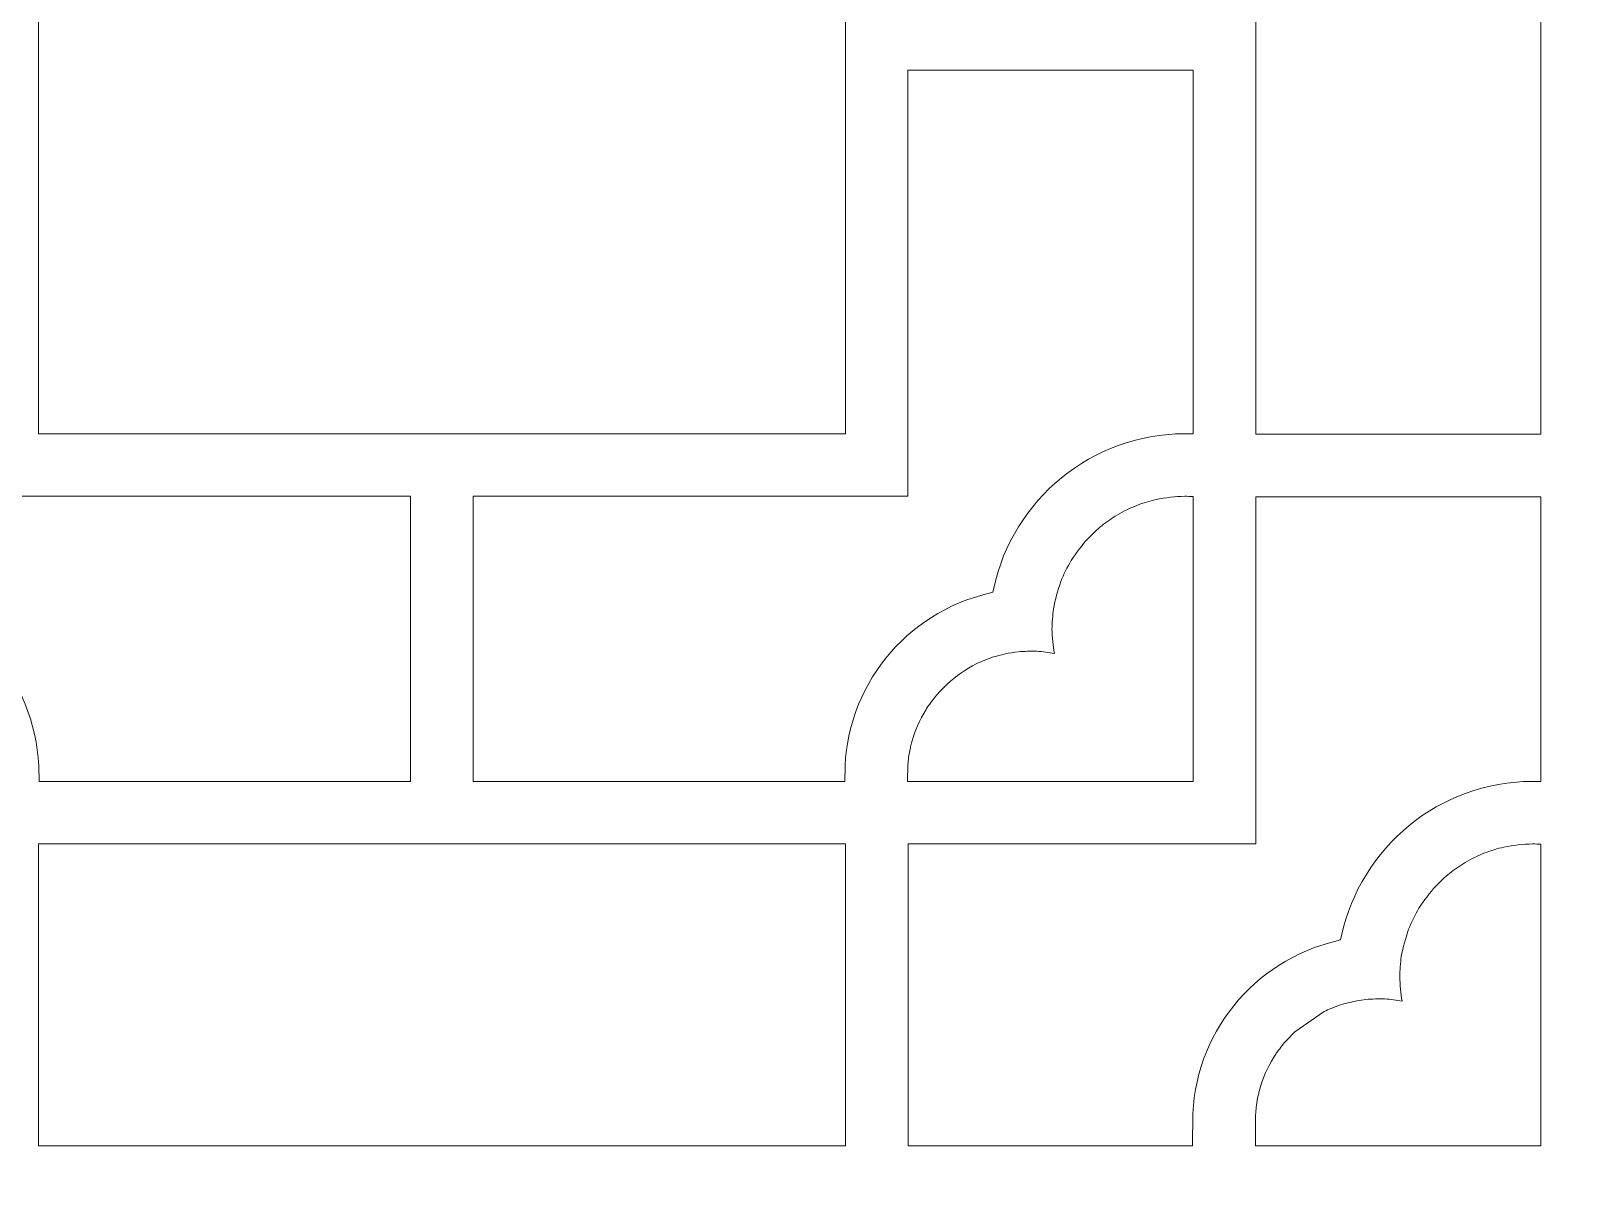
# Model space of a CAD drawing. Header units: centimetres. Extents: x -14.1 to 14.9, y -13 to 16.1.
# Drawn here: x -9.21 to 0.42, y 1.56 to 8.72 of the extents above; entities that cross this region are included whole.
import ezdxf

# ---------------------------------------------------------------- set-up
doc = ezdxf.new("R2010")
doc.units = ezdxf.units.CM
doc.header["$MEASUREMENT"] = 0
doc.layers.add('layer 1', color=7, linetype='Continuous')

msp = doc.modelspace()

# ---------------------------------------------------------------- linework, layer by layer
at = {"layer": 'layer 1', "color": 242, "lineweight": 9}
for points, knots in [([(-14.0974, -12.95474), (-14.0974, -3.27919), (-14.0974, 6.39637), (-14.0974, 16.07193), (-14.0974, 16.07193), (-14.0974, 16.07193), (14.92927, 16.07193), (14.92927, 16.07193), (14.92927, 16.07193), (14.92927, 6.39637), (14.92927, -3.27919), (14.92927, -12.95474), (14.92927, -12.95474), (14.92927, -12.95474), (-14.0974, -12.95474), (-14.0974, -12.95474)], [0, 0, 0, 0, 0.2, 0.2, 0.2, 0.2, 0.4, 0.4, 0.4, 0.4, 0.6, 0.6, 0.6, 0.6, 1, 1, 1, 1]), ([(-4.12417, 11.13883), (-4.12417, 11.13883), (-4.12417, 6.20425), (-4.12417, 6.20425), (-4.12417, 6.20425), (-4.12417, 6.20425), (-9.1643, 6.20425), (-9.1643, 6.20425), (-9.1643, 6.20425), (-9.1643, 6.20425), (-9.1643, 11.13883), (-9.1643, 11.13883), (-9.1643, 11.13883), (-9.1643, 11.13883), (-4.12417, 11.13883), (-4.12417, 11.13883)], [0, 0, 0, 0, 0.2, 0.2, 0.2, 0.2, 0.4, 0.4, 0.4, 0.4, 0.6, 0.6, 0.6, 0.6, 1, 1, 1, 1]), ([(0.22055, 11.13983), (0.22055, 11.13983), (0.22055, 6.20087), (0.22055, 6.20087), (0.22055, 6.20087), (0.22055, 6.20087), (-1.56104, 6.20087), (-1.56104, 6.20087), (-1.56104, 6.20087), (-1.56104, 6.20087), (-1.56104, 11.13983), (-1.56104, 11.13983), (-1.56104, 11.13983), (-1.56104, 11.13983), (0.22055, 11.13983), (0.22055, 11.13983)], [0, 0, 0, 0, 0.2, 0.2, 0.2, 0.2, 0.4, 0.4, 0.4, 0.4, 0.6, 0.6, 0.6, 0.6, 1, 1, 1, 1]), ([(-9.55507, 8.47616), (-9.55507, 8.47616), (-9.55507, 5.81348), (-9.55507, 5.81348), (-9.55507, 5.81348), (-9.55507, 5.81348), (-6.83962, 5.81348), (-6.83962, 5.81348), (-6.83962, 5.81348), (-6.83962, 5.81348), (-6.83962, 4.03189), (-6.83962, 4.03189), (-6.83962, 4.03189), (-6.83962, 4.03189), (-9.16035, 4.03189), (-9.16035, 4.03189), (-9.16035, 4.03189), (-9.16035, 4.03189), (-9.16262, 4.12888), (-9.16262, 4.12888), (-9.16262, 4.12888), (-9.16262, 4.12888), (-9.16601, 4.17939), (-9.16601, 4.17939), (-9.16601, 4.17939), (-9.16601, 4.17939), (-9.17155, 4.22928), (-9.17155, 4.22928), (-9.17155, 4.22928), (-9.17155, 4.22928), (-9.17918, 4.27852), (-9.17918, 4.27852), (-9.17918, 4.27852), (-9.17918, 4.27852), (-9.18887, 4.32707), (-9.18887, 4.32707), (-9.18887, 4.32707), (-9.18887, 4.32707), (-9.20056, 4.37486), (-9.20056, 4.37486), (-9.20056, 4.37486), (-9.20056, 4.37486), (-9.21422, 4.42188), (-9.21422, 4.42188), (-9.21422, 4.42188), (-9.21422, 4.42188), (-9.22979, 4.46805), (-9.22979, 4.46805), (-9.22979, 4.46805), (-9.22979, 4.46805), (-9.24722, 4.51336), (-9.24722, 4.51336), (-9.24722, 4.51336), (-9.24722, 4.51336), (-9.26649, 4.55774), (-9.26649, 4.55774), (-9.26649, 4.55774), (-9.26649, 4.55774), (-9.28752, 4.60115), (-9.28752, 4.60115), (-9.28752, 4.60115), (-9.28752, 4.60115), (-9.31029, 4.64355), (-9.31029, 4.64355), (-9.31029, 4.64355), (-9.31029, 4.64355), (-9.33475, 4.68489), (-9.33475, 4.68489), (-9.33475, 4.68489), (-9.33475, 4.68489), (-9.36084, 4.72511), (-9.36084, 4.72511), (-9.36084, 4.72511), (-9.36084, 4.72511), (-9.38852, 4.76419), (-9.38852, 4.76419), (-9.38852, 4.76419), (-9.38852, 4.76419), (-9.41776, 4.80205), (-9.41776, 4.80205), (-9.41776, 4.80205), (-9.41776, 4.80205), (-9.44849, 4.83868), (-9.44849, 4.83868), (-9.44849, 4.83868), (-9.44849, 4.83868), (-9.48067, 4.874), (-9.48067, 4.874), (-9.48067, 4.874), (-9.48067, 4.874), (-9.51425, 4.90798), (-9.51425, 4.90798), (-9.51425, 4.90798), (-9.51425, 4.90798), (-9.5492, 4.94056), (-9.5492, 4.94056), (-9.5492, 4.94056), (-9.5492, 4.94056), (-9.58545, 4.97172), (-9.58545, 4.97172), (-9.58545, 4.97172), (-9.58545, 4.97172), (-9.62297, 5.00137), (-9.62297, 5.00137), (-9.62297, 5.00137), (-9.62297, 5.00137), (-9.6617, 5.02951), (-9.6617, 5.02951), (-9.6617, 5.02951), (-9.6617, 5.02951), (-9.70161, 5.05605), (-9.70161, 5.05605), (-9.70161, 5.05605), (-9.70161, 5.05605), (-9.74264, 5.08099), (-9.74264, 5.08099), (-9.74264, 5.08099), (-9.74264, 5.08099), (-9.78474, 5.10424), (-9.78474, 5.10424), (-9.78474, 5.10424), (-9.78474, 5.10424), (-9.82787, 5.12577), (-9.82787, 5.12577), (-9.82787, 5.12577), (-9.82787, 5.12577), (-9.87198, 5.14555), (-9.87198, 5.14555), (-9.87198, 5.14555), (-9.87198, 5.14555), (-9.91702, 5.16351), (-9.91702, 5.16351), (-9.91702, 5.16351), (-9.91702, 5.16351), (-9.96296, 5.17962), (-9.96296, 5.17962), (-9.96296, 5.17962), (-9.96296, 5.17962), (-10.00974, 5.19382), (-10.00974, 5.19382), (-10.00974, 5.19382), (-10.00974, 5.19382), (-10.08508, 5.21324), (-10.08508, 5.21324), (-10.08508, 5.21324), (-10.08508, 5.21324), (-10.10399, 5.29221), (-10.10399, 5.29221), (-10.10399, 5.29221), (-10.10399, 5.29221), (-10.11835, 5.34244), (-10.11835, 5.34244), (-10.11835, 5.34244), (-10.11835, 5.34244), (-10.13478, 5.39178), (-10.13478, 5.39178), (-10.13478, 5.39178), (-10.13478, 5.39178), (-10.15324, 5.44017), (-10.15324, 5.44017), (-10.15324, 5.44017), (-10.15324, 5.44017), (-10.17367, 5.48758), (-10.17367, 5.48758), (-10.17367, 5.48758), (-10.17367, 5.48758), (-10.19602, 5.53393), (-10.19602, 5.53393), (-10.19602, 5.53393), (-10.19602, 5.53393), (-10.22025, 5.57919), (-10.22025, 5.57919), (-10.22025, 5.57919), (-10.22025, 5.57919), (-10.2463, 5.6233), (-10.2463, 5.6233), (-10.2463, 5.6233), (-10.2463, 5.6233), (-10.27412, 5.66621), (-10.27412, 5.66621), (-10.27412, 5.66621), (-10.27412, 5.66621), (-10.30367, 5.70788), (-10.30367, 5.70788), (-10.30367, 5.70788), (-10.30367, 5.70788), (-10.33488, 5.74824), (-10.33488, 5.74824), (-10.33488, 5.74824), (-10.33488, 5.74824), (-10.36771, 5.78725), (-10.36771, 5.78725), (-10.36771, 5.78725), (-10.36771, 5.78725), (-10.40211, 5.82485), (-10.40211, 5.82485), (-10.40211, 5.82485), (-10.40211, 5.82485), (-10.43803, 5.861), (-10.43803, 5.861), (-10.43803, 5.861), (-10.43803, 5.861), (-10.47541, 5.89563), (-10.47541, 5.89563), (-10.47541, 5.89563), (-10.47541, 5.89563), (-10.51421, 5.92871), (-10.51421, 5.92871), (-10.51421, 5.92871), (-10.51421, 5.92871), (-10.55437, 5.96018), (-10.55437, 5.96018), (-10.55437, 5.96018), (-10.55437, 5.96018), (-10.59583, 5.98998), (-10.59583, 5.98998), (-10.59583, 5.98998), (-10.59583, 5.98998), (-10.63855, 6.01807), (-10.63855, 6.01807), (-10.63855, 6.01807), (-10.63855, 6.01807), (-10.68248, 6.0444), (-10.68248, 6.0444), (-10.68248, 6.0444), (-10.68248, 6.0444), (-10.72756, 6.06891), (-10.72756, 6.06891), (-10.72756, 6.06891), (-10.72756, 6.06891), (-10.77375, 6.09155), (-10.77375, 6.09155), (-10.77375, 6.09155), (-10.77375, 6.09155), (-10.82099, 6.11227), (-10.82099, 6.11227), (-10.82099, 6.11227), (-10.82099, 6.11227), (-10.86924, 6.13103), (-10.86924, 6.13103), (-10.86924, 6.13103), (-10.86924, 6.13103), (-10.91843, 6.14778), (-10.91843, 6.14778), (-10.91843, 6.14778), (-10.91843, 6.14778), (-10.96852, 6.16245), (-10.96852, 6.16245), (-10.96852, 6.16245), (-10.96852, 6.16245), (-11.01947, 6.175), (-11.01947, 6.175), (-11.01947, 6.175), (-11.01947, 6.175), (-11.07123, 6.18539), (-11.07123, 6.18539), (-11.07123, 6.18539), (-11.07123, 6.18539), (-11.12374, 6.19356), (-11.12374, 6.19356), (-11.12374, 6.19356), (-11.17889, 6.19967), (-11.23387, 6.20474), (-11.28946, 6.20419), (-11.28946, 6.20419), (-11.28946, 6.20419), (-11.33666, 6.20364), (-11.33666, 6.20364), (-11.33666, 6.20364), (-11.33666, 6.20364), (-11.33666, 8.47616), (-11.33666, 8.47616), (-11.33666, 8.47616), (-11.33666, 8.47616), (-9.55507, 8.47616), (-9.55507, 8.47616)], [0, 0, 0, 0, 0.0142857, 0.0142857, 0.0142857, 0.0142857, 0.0285714, 0.0285714, 0.0285714, 0.0285714, 0.0428571, 0.0428571, 0.0428571, 0.0428571, 0.0571429, 0.0571429, 0.0571429, 0.0571429, 0.0714286, 0.0714286, 0.0714286, 0.0714286, 0.0857143, 0.0857143, 0.0857143, 0.0857143, 0.1, 0.1, 0.1, 0.1, 0.1142857, 0.1142857, 0.1142857, 0.1142857, 0.1285714, 0.1285714, 0.1285714, 0.1285714, 0.1428571, 0.1428571, 0.1428571, 0.1428571, 0.1571429, 0.1571429, 0.1571429, 0.1571429, 0.1714286, 0.1714286, 0.1714286, 0.1714286, 0.1857143, 0.1857143, 0.1857143, 0.1857143, 0.2, 0.2, 0.2, 0.2, 0.2142857, 0.2142857, 0.2142857, 0.2142857, 0.2285714, 0.2285714, 0.2285714, 0.2285714, 0.2428571, 0.2428571, 0.2428571, 0.2428571, 0.2571429, 0.2571429, 0.2571429, 0.2571429, 0.2714286, 0.2714286, 0.2714286, 0.2714286, 0.2857143, 0.2857143, 0.2857143, 0.2857143, 0.3, 0.3, 0.3, 0.3, 0.3142857, 0.3142857, 0.3142857, 0.3142857, 0.3285714, 0.3285714, 0.3285714, 0.3285714, 0.3428571, 0.3428571, 0.3428571, 0.3428571, 0.3571429, 0.3571429, 0.3571429, 0.3571429, 0.3714286, 0.3714286, 0.3714286, 0.3714286, 0.3857143, 0.3857143, 0.3857143, 0.3857143, 0.4, 0.4, 0.4, 0.4, 0.4142857, 0.4142857, 0.4142857, 0.4142857, 0.4285714, 0.4285714, 0.4285714, 0.4285714, 0.4428571, 0.4428571, 0.4428571, 0.4428571, 0.4571429, 0.4571429, 0.4571429, 0.4571429, 0.4714286, 0.4714286, 0.4714286, 0.4714286, 0.4857143, 0.4857143, 0.4857143, 0.4857143, 0.5, 0.5, 0.5, 0.5, 0.5142857, 0.5142857, 0.5142857, 0.5142857, 0.5285714, 0.5285714, 0.5285714, 0.5285714, 0.5428571, 0.5428571, 0.5428571, 0.5428571, 0.5571429, 0.5571429, 0.5571429, 0.5571429, 0.5714286, 0.5714286, 0.5714286, 0.5714286, 0.5857143, 0.5857143, 0.5857143, 0.5857143, 0.6, 0.6, 0.6, 0.6, 0.6142857, 0.6142857, 0.6142857, 0.6142857, 0.6285714, 0.6285714, 0.6285714, 0.6285714, 0.6428571, 0.6428571, 0.6428571, 0.6428571, 0.6571429, 0.6571429, 0.6571429, 0.6571429, 0.6714286, 0.6714286, 0.6714286, 0.6714286, 0.6857143, 0.6857143, 0.6857143, 0.6857143, 0.7, 0.7, 0.7, 0.7, 0.7142857, 0.7142857, 0.7142857, 0.7142857, 0.7285714, 0.7285714, 0.7285714, 0.7285714, 0.7428571, 0.7428571, 0.7428571, 0.7428571, 0.7571429, 0.7571429, 0.7571429, 0.7571429, 0.7714286, 0.7714286, 0.7714286, 0.7714286, 0.7857143, 0.7857143, 0.7857143, 0.7857143, 0.8, 0.8, 0.8, 0.8, 0.8142857, 0.8142857, 0.8142857, 0.8142857, 0.8285714, 0.8285714, 0.8285714, 0.8285714, 0.8428571, 0.8428571, 0.8428571, 0.8428571, 0.8571429, 0.8571429, 0.8571429, 0.8571429, 0.8714286, 0.8714286, 0.8714286, 0.8714286, 0.8857143, 0.8857143, 0.8857143, 0.8857143, 0.9, 0.9, 0.9, 0.9, 0.9142857, 0.9142857, 0.9142857, 0.9142857, 0.9285714, 0.9285714, 0.9285714, 0.9285714, 0.9428571, 0.9428571, 0.9428571, 0.9428571, 0.9571429, 0.9571429, 0.9571429, 0.9571429, 0.9714286, 0.9714286, 0.9714286, 0.9714286, 1, 1, 1, 1]), ([(-1.99981, 6.2042), (-2.05484, 6.20522), (-2.1101, 6.19961), (-2.16473, 6.19356), (-2.16473, 6.19356), (-2.16473, 6.19356), (-2.21724, 6.18539), (-2.21724, 6.18539), (-2.21724, 6.18539), (-2.21724, 6.18539), (-2.269, 6.175), (-2.269, 6.175), (-2.269, 6.175), (-2.269, 6.175), (-2.31994, 6.16245), (-2.31994, 6.16245), (-2.31994, 6.16245), (-2.31994, 6.16245), (-2.37004, 6.14778), (-2.37004, 6.14778), (-2.37004, 6.14778), (-2.37004, 6.14778), (-2.41923, 6.13103), (-2.41923, 6.13103), (-2.41923, 6.13103), (-2.41923, 6.13103), (-2.46748, 6.11227), (-2.46748, 6.11227), (-2.46748, 6.11227), (-2.46748, 6.11227), (-2.51472, 6.09155), (-2.51472, 6.09155), (-2.51472, 6.09155), (-2.51472, 6.09155), (-2.56091, 6.06891), (-2.56091, 6.06891), (-2.56091, 6.06891), (-2.56091, 6.06891), (-2.60599, 6.0444), (-2.60599, 6.0444), (-2.60599, 6.0444), (-2.60599, 6.0444), (-2.64992, 6.01807), (-2.64992, 6.01807), (-2.64992, 6.01807), (-2.64992, 6.01807), (-2.69264, 5.98998), (-2.69264, 5.98998), (-2.69264, 5.98998), (-2.69264, 5.98998), (-2.7341, 5.96018), (-2.7341, 5.96018), (-2.7341, 5.96018), (-2.7341, 5.96018), (-2.77426, 5.92871), (-2.77426, 5.92871), (-2.77426, 5.92871), (-2.77426, 5.92871), (-2.81305, 5.89563), (-2.81305, 5.89563), (-2.81305, 5.89563), (-2.81305, 5.89563), (-2.85043, 5.861), (-2.85043, 5.861), (-2.85043, 5.861), (-2.85043, 5.861), (-2.88635, 5.82485), (-2.88635, 5.82485), (-2.88635, 5.82485), (-2.88635, 5.82485), (-2.92075, 5.78725), (-2.92075, 5.78725), (-2.92075, 5.78725), (-2.92075, 5.78725), (-2.95358, 5.74824), (-2.95358, 5.74824), (-2.95358, 5.74824), (-2.95358, 5.74824), (-2.9848, 5.70788), (-2.9848, 5.70788), (-2.9848, 5.70788), (-2.9848, 5.70788), (-3.01434, 5.66621), (-3.01434, 5.66621), (-3.01434, 5.66621), (-3.01434, 5.66621), (-3.04217, 5.6233), (-3.04217, 5.6233), (-3.04217, 5.6233), (-3.04217, 5.6233), (-3.06821, 5.57919), (-3.06821, 5.57919), (-3.06821, 5.57919), (-3.06821, 5.57919), (-3.09244, 5.53393), (-3.09244, 5.53393), (-3.09244, 5.53393), (-3.09244, 5.53393), (-3.11479, 5.48758), (-3.11479, 5.48758), (-3.11479, 5.48758), (-3.11479, 5.48758), (-3.13523, 5.44017), (-3.13523, 5.44017), (-3.13523, 5.44017), (-3.13523, 5.44017), (-3.15368, 5.39178), (-3.15368, 5.39178), (-3.15368, 5.39178), (-3.15368, 5.39178), (-3.17011, 5.34244), (-3.17011, 5.34244), (-3.17011, 5.34244), (-3.17011, 5.34244), (-3.18447, 5.29221), (-3.18447, 5.29221), (-3.18447, 5.29221), (-3.18447, 5.29221), (-3.20339, 5.21324), (-3.20339, 5.21324), (-3.20339, 5.21324), (-3.20339, 5.21324), (-3.27872, 5.19382), (-3.27872, 5.19382), (-3.27872, 5.19382), (-3.27872, 5.19382), (-3.3255, 5.17962), (-3.3255, 5.17962), (-3.3255, 5.17962), (-3.3255, 5.17962), (-3.37144, 5.16351), (-3.37144, 5.16351), (-3.37144, 5.16351), (-3.37144, 5.16351), (-3.41648, 5.14555), (-3.41648, 5.14555), (-3.41648, 5.14555), (-3.41648, 5.14555), (-3.46059, 5.12577), (-3.46059, 5.12577), (-3.46059, 5.12577), (-3.46059, 5.12577), (-3.50373, 5.10424), (-3.50373, 5.10424), (-3.50373, 5.10424), (-3.50373, 5.10424), (-3.54582, 5.08098), (-3.54582, 5.08098), (-3.54582, 5.08098), (-3.54582, 5.08098), (-3.58685, 5.05605), (-3.58685, 5.05605), (-3.58685, 5.05605), (-3.58685, 5.05605), (-3.62675, 5.02951), (-3.62675, 5.02951), (-3.62675, 5.02951), (-3.62675, 5.02951), (-3.66549, 5.00138), (-3.66549, 5.00138), (-3.66549, 5.00138), (-3.66549, 5.00138), (-3.70301, 4.97172), (-3.70301, 4.97172), (-3.70301, 4.97172), (-3.70301, 4.97172), (-3.73926, 4.94056), (-3.73926, 4.94056), (-3.73926, 4.94056), (-3.73926, 4.94056), (-3.7742, 4.90798), (-3.7742, 4.90798), (-3.7742, 4.90798), (-3.7742, 4.90798), (-3.80779, 4.874), (-3.80779, 4.874), (-3.80779, 4.874), (-3.80779, 4.874), (-3.83997, 4.83868), (-3.83997, 4.83868), (-3.83997, 4.83868), (-3.83997, 4.83868), (-3.87071, 4.80205), (-3.87071, 4.80205), (-3.87071, 4.80205), (-3.87071, 4.80205), (-3.89993, 4.76419), (-3.89993, 4.76419), (-3.89993, 4.76419), (-3.89993, 4.76419), (-3.92762, 4.72511), (-3.92762, 4.72511), (-3.92762, 4.72511), (-3.92762, 4.72511), (-3.95371, 4.68489), (-3.95371, 4.68489), (-3.95371, 4.68489), (-3.95371, 4.68489), (-3.97817, 4.64355), (-3.97817, 4.64355), (-3.97817, 4.64355), (-3.97817, 4.64355), (-4.00093, 4.60115), (-4.00093, 4.60115), (-4.00093, 4.60115), (-4.00093, 4.60115), (-4.02197, 4.55774), (-4.02197, 4.55774), (-4.02197, 4.55774), (-4.02197, 4.55774), (-4.04123, 4.51336), (-4.04123, 4.51336), (-4.04123, 4.51336), (-4.04123, 4.51336), (-4.05867, 4.46805), (-4.05867, 4.46805), (-4.05867, 4.46805), (-4.05867, 4.46805), (-4.07424, 4.42188), (-4.07424, 4.42188), (-4.07424, 4.42188), (-4.07424, 4.42188), (-4.0879, 4.37486), (-4.0879, 4.37486), (-4.0879, 4.37486), (-4.0879, 4.37486), (-4.09959, 4.32707), (-4.09959, 4.32707), (-4.09959, 4.32707), (-4.09959, 4.32707), (-4.10928, 4.27852), (-4.10928, 4.27852), (-4.10928, 4.27852), (-4.10928, 4.27852), (-4.11691, 4.22928), (-4.11691, 4.22928), (-4.11691, 4.22928), (-4.11691, 4.22928), (-4.12245, 4.17939), (-4.12245, 4.17939), (-4.12245, 4.17939), (-4.12245, 4.17939), (-4.12584, 4.12888), (-4.12584, 4.12888), (-4.12584, 4.12888), (-4.12584, 4.12888), (-4.12812, 4.03189), (-4.12812, 4.03189), (-4.12812, 4.03189), (-4.12812, 4.03189), (-6.44885, 4.03189), (-6.44885, 4.03189), (-6.44885, 4.03189), (-6.44885, 4.03189), (-6.44885, 5.81348), (-6.44885, 5.81348), (-6.44885, 5.81348), (-6.44885, 5.81348), (-3.7334, 5.81348), (-3.7334, 5.81348), (-3.7334, 5.81348), (-3.7334, 5.81348), (-3.7334, 8.47616), (-3.7334, 8.47616), (-3.7334, 8.47616), (-3.7334, 8.47616), (-1.95181, 8.47616), (-1.95181, 8.47616), (-1.95181, 8.47616), (-1.95181, 8.47616), (-1.95181, 6.20364), (-1.95181, 6.20364), (-1.95181, 6.20364), (-1.95181, 6.20364), (-1.99981, 6.2042), (-1.99981, 6.2042)], [0, 0, 0, 0, 0.0142857, 0.0142857, 0.0142857, 0.0142857, 0.0285714, 0.0285714, 0.0285714, 0.0285714, 0.0428571, 0.0428571, 0.0428571, 0.0428571, 0.0571429, 0.0571429, 0.0571429, 0.0571429, 0.0714286, 0.0714286, 0.0714286, 0.0714286, 0.0857143, 0.0857143, 0.0857143, 0.0857143, 0.1, 0.1, 0.1, 0.1, 0.1142857, 0.1142857, 0.1142857, 0.1142857, 0.1285714, 0.1285714, 0.1285714, 0.1285714, 0.1428571, 0.1428571, 0.1428571, 0.1428571, 0.1571429, 0.1571429, 0.1571429, 0.1571429, 0.1714286, 0.1714286, 0.1714286, 0.1714286, 0.1857143, 0.1857143, 0.1857143, 0.1857143, 0.2, 0.2, 0.2, 0.2, 0.2142857, 0.2142857, 0.2142857, 0.2142857, 0.2285714, 0.2285714, 0.2285714, 0.2285714, 0.2428571, 0.2428571, 0.2428571, 0.2428571, 0.2571429, 0.2571429, 0.2571429, 0.2571429, 0.2714286, 0.2714286, 0.2714286, 0.2714286, 0.2857143, 0.2857143, 0.2857143, 0.2857143, 0.3, 0.3, 0.3, 0.3, 0.3142857, 0.3142857, 0.3142857, 0.3142857, 0.3285714, 0.3285714, 0.3285714, 0.3285714, 0.3428571, 0.3428571, 0.3428571, 0.3428571, 0.3571429, 0.3571429, 0.3571429, 0.3571429, 0.3714286, 0.3714286, 0.3714286, 0.3714286, 0.3857143, 0.3857143, 0.3857143, 0.3857143, 0.4, 0.4, 0.4, 0.4, 0.4142857, 0.4142857, 0.4142857, 0.4142857, 0.4285714, 0.4285714, 0.4285714, 0.4285714, 0.4428571, 0.4428571, 0.4428571, 0.4428571, 0.4571429, 0.4571429, 0.4571429, 0.4571429, 0.4714286, 0.4714286, 0.4714286, 0.4714286, 0.4857143, 0.4857143, 0.4857143, 0.4857143, 0.5, 0.5, 0.5, 0.5, 0.5142857, 0.5142857, 0.5142857, 0.5142857, 0.5285714, 0.5285714, 0.5285714, 0.5285714, 0.5428571, 0.5428571, 0.5428571, 0.5428571, 0.5571429, 0.5571429, 0.5571429, 0.5571429, 0.5714286, 0.5714286, 0.5714286, 0.5714286, 0.5857143, 0.5857143, 0.5857143, 0.5857143, 0.6, 0.6, 0.6, 0.6, 0.6142857, 0.6142857, 0.6142857, 0.6142857, 0.6285714, 0.6285714, 0.6285714, 0.6285714, 0.6428571, 0.6428571, 0.6428571, 0.6428571, 0.6571429, 0.6571429, 0.6571429, 0.6571429, 0.6714286, 0.6714286, 0.6714286, 0.6714286, 0.6857143, 0.6857143, 0.6857143, 0.6857143, 0.7, 0.7, 0.7, 0.7, 0.7142857, 0.7142857, 0.7142857, 0.7142857, 0.7285714, 0.7285714, 0.7285714, 0.7285714, 0.7428571, 0.7428571, 0.7428571, 0.7428571, 0.7571429, 0.7571429, 0.7571429, 0.7571429, 0.7714286, 0.7714286, 0.7714286, 0.7714286, 0.7857143, 0.7857143, 0.7857143, 0.7857143, 0.8, 0.8, 0.8, 0.8, 0.8142857, 0.8142857, 0.8142857, 0.8142857, 0.8285714, 0.8285714, 0.8285714, 0.8285714, 0.8428571, 0.8428571, 0.8428571, 0.8428571, 0.8571429, 0.8571429, 0.8571429, 0.8571429, 0.8714286, 0.8714286, 0.8714286, 0.8714286, 0.8857143, 0.8857143, 0.8857143, 0.8857143, 0.9, 0.9, 0.9, 0.9, 0.9142857, 0.9142857, 0.9142857, 0.9142857, 0.9285714, 0.9285714, 0.9285714, 0.9285714, 0.9428571, 0.9428571, 0.9428571, 0.9428571, 0.9571429, 0.9571429, 0.9571429, 0.9571429, 0.9714286, 0.9714286, 0.9714286, 0.9714286, 1, 1, 1, 1]), ([(-3.71817, 4.23863), (-3.71565, 4.24993), (-3.71298, 4.26116), (-3.71014, 4.27236), (-3.71014, 4.27236), (-3.69137, 4.34557), (-3.65887, 4.41541), (-3.62016, 4.48012), (-3.62016, 4.48012), (-3.61498, 4.48862), (-3.60971, 4.49705), (-3.60438, 4.50542), (-3.60438, 4.50542), (-3.58555, 4.53058), (-3.56762, 4.55624), (-3.54673, 4.57968), (-3.54673, 4.57968), (-3.528, 4.60029), (-3.50869, 4.61999), (-3.48835, 4.63897), (-3.48835, 4.63897), (-3.43389, 4.68869), (-3.37259, 4.73355), (-3.30613, 4.76578), (-3.30613, 4.76578), (-3.27353, 4.78149), (-3.24054, 4.79605), (-3.20602, 4.80696), (-3.20602, 4.80696), (-3.15312, 4.82338), (-3.09989, 4.83466), (-3.045, 4.84183), (-3.045, 4.84183), (-3.00548, 4.84481), (-2.96606, 4.8458), (-2.92646, 4.84481), (-2.92646, 4.84481), (-2.89014, 4.84196), (-2.85427, 4.83741), (-2.8185, 4.83059), (-2.8185, 4.83059), (-2.82743, 4.88114), (-2.83199, 4.93173), (-2.83345, 4.98301), (-2.83345, 4.98301), (-2.83227, 5.02536), (-2.82918, 5.06731), (-2.82385, 5.10933), (-2.82385, 5.10933), (-2.81323, 5.16772), (-2.79823, 5.22415), (-2.77785, 5.27989), (-2.77785, 5.27989), (-2.76079, 5.3258), (-2.73763, 5.36977), (-2.71323, 5.41216), (-2.71323, 5.41216), (-2.6816, 5.46122), (-2.64669, 5.50702), (-2.60748, 5.55024), (-2.60748, 5.55024), (-2.58136, 5.57875), (-2.55242, 5.60431), (-2.52265, 5.62891), (-2.52265, 5.62891), (-2.49189, 5.65426), (-2.45915, 5.67596), (-2.42495, 5.69636), (-2.42495, 5.69636), (-2.38591, 5.71934), (-2.34536, 5.74075), (-2.30294, 5.75669), (-2.30294, 5.75669), (-2.26378, 5.77132), (-2.22404, 5.78455), (-2.18311, 5.79311), (-2.18311, 5.79311), (-2.12352, 5.80525), (-2.06405, 5.81165), (-2.00329, 5.81334), (-2.00329, 5.81334), (-1.98611, 5.81299), (-1.96896, 5.81228), (-1.95181, 5.81173), (-1.95181, 5.81173), (-1.95181, 5.81173), (-1.95181, 4.03189), (-1.95181, 4.03189), (-1.95181, 4.03189), (-1.95181, 4.03189), (-3.7356, 4.03189), (-3.7356, 4.03189), (-3.7356, 4.03189), (-3.73524, 4.07235), (-3.73518, 4.11203), (-3.7317, 4.15227), (-3.7317, 4.15227), (-3.73084, 4.16184), (-3.72986, 4.1714), (-3.72876, 4.18093), (-3.72876, 4.18093), (-3.72645, 4.20036), (-3.72237, 4.21955), (-3.71817, 4.23863)], [0, 0, 0, 0, 0.037037, 0.037037, 0.037037, 0.037037, 0.0740741, 0.0740741, 0.0740741, 0.0740741, 0.1111111, 0.1111111, 0.1111111, 0.1111111, 0.1481481, 0.1481481, 0.1481481, 0.1481481, 0.1851852, 0.1851852, 0.1851852, 0.1851852, 0.2222222, 0.2222222, 0.2222222, 0.2222222, 0.2592593, 0.2592593, 0.2592593, 0.2592593, 0.2962963, 0.2962963, 0.2962963, 0.2962963, 0.3333333, 0.3333333, 0.3333333, 0.3333333, 0.3703704, 0.3703704, 0.3703704, 0.3703704, 0.4074074, 0.4074074, 0.4074074, 0.4074074, 0.4444444, 0.4444444, 0.4444444, 0.4444444, 0.4814815, 0.4814815, 0.4814815, 0.4814815, 0.5185185, 0.5185185, 0.5185185, 0.5185185, 0.5555556, 0.5555556, 0.5555556, 0.5555556, 0.5925926, 0.5925926, 0.5925926, 0.5925926, 0.6296296, 0.6296296, 0.6296296, 0.6296296, 0.6666667, 0.6666667, 0.6666667, 0.6666667, 0.7037037, 0.7037037, 0.7037037, 0.7037037, 0.7407407, 0.7407407, 0.7407407, 0.7407407, 0.7777778, 0.7777778, 0.7777778, 0.7777778, 0.8148148, 0.8148148, 0.8148148, 0.8148148, 0.8518519, 0.8518519, 0.8518519, 0.8518519, 0.8888889, 0.8888889, 0.8888889, 0.8888889, 0.9259259, 0.9259259, 0.9259259, 0.9259259, 1, 1, 1, 1]), ([(0.17255, 4.03184), (0.11752, 4.03286), (0.06226, 4.02725), (0.00763, 4.0212), (0.00763, 4.0212), (0.00763, 4.0212), (-0.04488, 4.01303), (-0.04488, 4.01303), (-0.04488, 4.01303), (-0.04488, 4.01303), (-0.09664, 4.00264), (-0.09664, 4.00264), (-0.09664, 4.00264), (-0.09664, 4.00264), (-0.14758, 3.99009), (-0.14758, 3.99009), (-0.14758, 3.99009), (-0.14758, 3.99009), (-0.19768, 3.97542), (-0.19768, 3.97542), (-0.19768, 3.97542), (-0.19768, 3.97542), (-0.24687, 3.95867), (-0.24687, 3.95867), (-0.24687, 3.95867), (-0.24687, 3.95867), (-0.29512, 3.93992), (-0.29512, 3.93992), (-0.29512, 3.93992), (-0.29512, 3.93992), (-0.34236, 3.91919), (-0.34236, 3.91919), (-0.34236, 3.91919), (-0.34236, 3.91919), (-0.38855, 3.89655), (-0.38855, 3.89655), (-0.38855, 3.89655), (-0.38855, 3.89655), (-0.43363, 3.87204), (-0.43363, 3.87204), (-0.43363, 3.87204), (-0.43363, 3.87204), (-0.47756, 3.84571), (-0.47756, 3.84571), (-0.47756, 3.84571), (-0.47756, 3.84571), (-0.52028, 3.81762), (-0.52028, 3.81762), (-0.52028, 3.81762), (-0.52028, 3.81762), (-0.56175, 3.78782), (-0.56175, 3.78782), (-0.56175, 3.78782), (-0.56175, 3.78782), (-0.6019, 3.75635), (-0.6019, 3.75635), (-0.6019, 3.75635), (-0.6019, 3.75635), (-0.6407, 3.72327), (-0.6407, 3.72327), (-0.6407, 3.72327), (-0.6407, 3.72327), (-0.67808, 3.68864), (-0.67808, 3.68864), (-0.67808, 3.68864), (-0.67808, 3.68864), (-0.714, 3.65249), (-0.714, 3.65249), (-0.714, 3.65249), (-0.714, 3.65249), (-0.7484, 3.61489), (-0.7484, 3.61489), (-0.7484, 3.61489), (-0.7484, 3.61489), (-0.78123, 3.57588), (-0.78123, 3.57588), (-0.78123, 3.57588), (-0.78123, 3.57588), (-0.81245, 3.53552), (-0.81245, 3.53552), (-0.81245, 3.53552), (-0.81245, 3.53552), (-0.84199, 3.49385), (-0.84199, 3.49385), (-0.84199, 3.49385), (-0.84199, 3.49385), (-0.86981, 3.45094), (-0.86981, 3.45094), (-0.86981, 3.45094), (-0.86981, 3.45094), (-0.89586, 3.40683), (-0.89586, 3.40683), (-0.89586, 3.40683), (-0.89586, 3.40683), (-0.92009, 3.36157), (-0.92009, 3.36157), (-0.92009, 3.36157), (-0.92009, 3.36157), (-0.94244, 3.31522), (-0.94244, 3.31522), (-0.94244, 3.31522), (-0.94244, 3.31522), (-0.96287, 3.26781), (-0.96287, 3.26781), (-0.96287, 3.26781), (-0.96287, 3.26781), (-0.98133, 3.21942), (-0.98133, 3.21942), (-0.98133, 3.21942), (-0.98133, 3.21942), (-0.99776, 3.17008), (-0.99776, 3.17008), (-0.99776, 3.17008), (-0.99776, 3.17008), (-1.01212, 3.11985), (-1.01212, 3.11985), (-1.01212, 3.11985), (-1.01212, 3.11985), (-1.03103, 3.04088), (-1.03103, 3.04088), (-1.03103, 3.04088), (-1.03103, 3.04088), (-1.10637, 3.02146), (-1.10637, 3.02146), (-1.10637, 3.02146), (-1.10637, 3.02146), (-1.15315, 3.00726), (-1.15315, 3.00726), (-1.15315, 3.00726), (-1.15315, 3.00726), (-1.19909, 2.99115), (-1.19909, 2.99115), (-1.19909, 2.99115), (-1.19909, 2.99115), (-1.24413, 2.97319), (-1.24413, 2.97319), (-1.24413, 2.97319), (-1.24413, 2.97319), (-1.28825, 2.95341), (-1.28825, 2.95341), (-1.28825, 2.95341), (-1.28825, 2.95341), (-1.33137, 2.93188), (-1.33137, 2.93188), (-1.33137, 2.93188), (-1.33137, 2.93188), (-1.37347, 2.90863), (-1.37347, 2.90863), (-1.37347, 2.90863), (-1.37347, 2.90863), (-1.4145, 2.8837), (-1.4145, 2.8837), (-1.4145, 2.8837), (-1.4145, 2.8837), (-1.4544, 2.85715), (-1.4544, 2.85715), (-1.4544, 2.85715), (-1.4544, 2.85715), (-1.49314, 2.82902), (-1.49314, 2.82902), (-1.49314, 2.82902), (-1.49314, 2.82902), (-1.53066, 2.79936), (-1.53066, 2.79936), (-1.53066, 2.79936), (-1.53066, 2.79936), (-1.56691, 2.7682), (-1.56691, 2.7682), (-1.56691, 2.7682), (-1.56691, 2.7682), (-1.60185, 2.73562), (-1.60185, 2.73562), (-1.60185, 2.73562), (-1.60185, 2.73562), (-1.63544, 2.70164), (-1.63544, 2.70164), (-1.63544, 2.70164), (-1.63544, 2.70164), (-1.66762, 2.66632), (-1.66762, 2.66632), (-1.66762, 2.66632), (-1.66762, 2.66632), (-1.69835, 2.62969), (-1.69835, 2.62969), (-1.69835, 2.62969), (-1.69835, 2.62969), (-1.72758, 2.59183), (-1.72758, 2.59183), (-1.72758, 2.59183), (-1.72758, 2.59183), (-1.75527, 2.55275), (-1.75527, 2.55275), (-1.75527, 2.55275), (-1.75527, 2.55275), (-1.78136, 2.51253), (-1.78136, 2.51253), (-1.78136, 2.51253), (-1.78136, 2.51253), (-1.80581, 2.47119), (-1.80581, 2.47119), (-1.80581, 2.47119), (-1.80581, 2.47119), (-1.82858, 2.42879), (-1.82858, 2.42879), (-1.82858, 2.42879), (-1.82858, 2.42879), (-1.84962, 2.38538), (-1.84962, 2.38538), (-1.84962, 2.38538), (-1.84962, 2.38538), (-1.86888, 2.341), (-1.86888, 2.341), (-1.86888, 2.341), (-1.86888, 2.341), (-1.88632, 2.29569), (-1.88632, 2.29569), (-1.88632, 2.29569), (-1.88632, 2.29569), (-1.90189, 2.24952), (-1.90189, 2.24952), (-1.90189, 2.24952), (-1.90189, 2.24952), (-1.91555, 2.2025), (-1.91555, 2.2025), (-1.91555, 2.2025), (-1.91555, 2.2025), (-1.92724, 2.15471), (-1.92724, 2.15471), (-1.92724, 2.15471), (-1.92724, 2.15471), (-1.93693, 2.10616), (-1.93693, 2.10616), (-1.93693, 2.10616), (-1.93693, 2.10616), (-1.94456, 2.05693), (-1.94456, 2.05693), (-1.94456, 2.05693), (-1.94456, 2.05693), (-1.9501, 2.00703), (-1.9501, 2.00703), (-1.9501, 2.00703), (-1.9501, 2.00703), (-1.95349, 1.95652), (-1.95349, 1.95652), (-1.95349, 1.95652), (-1.95349, 1.95652), (-1.95576, 1.7548), (-1.95576, 1.7548), (-1.95576, 1.7548), (-1.95576, 1.7548), (-3.73155, 1.7548), (-3.73155, 1.7548), (-3.73155, 1.7548), (-3.73155, 1.7548), (-3.73155, 3.64113), (-3.73155, 3.64113), (-3.73155, 3.64113), (-3.73155, 3.64113), (-1.56104, 3.64113), (-1.56104, 3.64113), (-1.56104, 3.64113), (-1.56104, 3.64113), (-1.56104, 5.8101), (-1.56104, 5.8101), (-1.56104, 5.8101), (-1.56104, 5.8101), (0.22055, 5.8101), (0.22055, 5.8101), (0.22055, 5.8101), (0.22055, 5.8101), (0.22055, 4.03128), (0.22055, 4.03128), (0.22055, 4.03128), (0.22055, 4.03128), (0.17255, 4.03184), (0.17255, 4.03184)], [0, 0, 0, 0, 0.0142857, 0.0142857, 0.0142857, 0.0142857, 0.0285714, 0.0285714, 0.0285714, 0.0285714, 0.0428571, 0.0428571, 0.0428571, 0.0428571, 0.0571429, 0.0571429, 0.0571429, 0.0571429, 0.0714286, 0.0714286, 0.0714286, 0.0714286, 0.0857143, 0.0857143, 0.0857143, 0.0857143, 0.1, 0.1, 0.1, 0.1, 0.1142857, 0.1142857, 0.1142857, 0.1142857, 0.1285714, 0.1285714, 0.1285714, 0.1285714, 0.1428571, 0.1428571, 0.1428571, 0.1428571, 0.1571429, 0.1571429, 0.1571429, 0.1571429, 0.1714286, 0.1714286, 0.1714286, 0.1714286, 0.1857143, 0.1857143, 0.1857143, 0.1857143, 0.2, 0.2, 0.2, 0.2, 0.2142857, 0.2142857, 0.2142857, 0.2142857, 0.2285714, 0.2285714, 0.2285714, 0.2285714, 0.2428571, 0.2428571, 0.2428571, 0.2428571, 0.2571429, 0.2571429, 0.2571429, 0.2571429, 0.2714286, 0.2714286, 0.2714286, 0.2714286, 0.2857143, 0.2857143, 0.2857143, 0.2857143, 0.3, 0.3, 0.3, 0.3, 0.3142857, 0.3142857, 0.3142857, 0.3142857, 0.3285714, 0.3285714, 0.3285714, 0.3285714, 0.3428571, 0.3428571, 0.3428571, 0.3428571, 0.3571429, 0.3571429, 0.3571429, 0.3571429, 0.3714286, 0.3714286, 0.3714286, 0.3714286, 0.3857143, 0.3857143, 0.3857143, 0.3857143, 0.4, 0.4, 0.4, 0.4, 0.4142857, 0.4142857, 0.4142857, 0.4142857, 0.4285714, 0.4285714, 0.4285714, 0.4285714, 0.4428571, 0.4428571, 0.4428571, 0.4428571, 0.4571429, 0.4571429, 0.4571429, 0.4571429, 0.4714286, 0.4714286, 0.4714286, 0.4714286, 0.4857143, 0.4857143, 0.4857143, 0.4857143, 0.5, 0.5, 0.5, 0.5, 0.5142857, 0.5142857, 0.5142857, 0.5142857, 0.5285714, 0.5285714, 0.5285714, 0.5285714, 0.5428571, 0.5428571, 0.5428571, 0.5428571, 0.5571429, 0.5571429, 0.5571429, 0.5571429, 0.5714286, 0.5714286, 0.5714286, 0.5714286, 0.5857143, 0.5857143, 0.5857143, 0.5857143, 0.6, 0.6, 0.6, 0.6, 0.6142857, 0.6142857, 0.6142857, 0.6142857, 0.6285714, 0.6285714, 0.6285714, 0.6285714, 0.6428571, 0.6428571, 0.6428571, 0.6428571, 0.6571429, 0.6571429, 0.6571429, 0.6571429, 0.6714286, 0.6714286, 0.6714286, 0.6714286, 0.6857143, 0.6857143, 0.6857143, 0.6857143, 0.7, 0.7, 0.7, 0.7, 0.7142857, 0.7142857, 0.7142857, 0.7142857, 0.7285714, 0.7285714, 0.7285714, 0.7285714, 0.7428571, 0.7428571, 0.7428571, 0.7428571, 0.7571429, 0.7571429, 0.7571429, 0.7571429, 0.7714286, 0.7714286, 0.7714286, 0.7714286, 0.7857143, 0.7857143, 0.7857143, 0.7857143, 0.8, 0.8, 0.8, 0.8, 0.8142857, 0.8142857, 0.8142857, 0.8142857, 0.8285714, 0.8285714, 0.8285714, 0.8285714, 0.8428571, 0.8428571, 0.8428571, 0.8428571, 0.8571429, 0.8571429, 0.8571429, 0.8571429, 0.8714286, 0.8714286, 0.8714286, 0.8714286, 0.8857143, 0.8857143, 0.8857143, 0.8857143, 0.9, 0.9, 0.9, 0.9, 0.9142857, 0.9142857, 0.9142857, 0.9142857, 0.9285714, 0.9285714, 0.9285714, 0.9285714, 0.9428571, 0.9428571, 0.9428571, 0.9428571, 0.9571429, 0.9571429, 0.9571429, 0.9571429, 0.9714286, 0.9714286, 0.9714286, 0.9714286, 1, 1, 1, 1]), ([(-4.12232, 1.7548), (-4.12232, 1.7548), (-9.16359, 1.7548), (-9.16359, 1.7548), (-9.16359, 1.7548), (-9.16359, 1.7548), (-9.16359, 3.64113), (-9.16359, 3.64113), (-9.16359, 3.64113), (-9.16359, 3.64113), (-4.12232, 3.64113), (-4.12232, 3.64113), (-4.12232, 3.64113), (-4.12232, 3.64113), (-4.12232, 1.7548), (-4.12232, 1.7548)], [0, 0, 0, 0, 0.2, 0.2, 0.2, 0.2, 0.4, 0.4, 0.4, 0.4, 0.6, 0.6, 0.6, 0.6, 1, 1, 1, 1]), ([(-1.54583, 2.06625), (-1.54356, 2.07642), (-1.54118, 2.08655), (-1.53864, 2.09664), (-1.53864, 2.09664), (-1.5198, 2.17118), (-1.48722, 2.24195), (-1.4478, 2.30776), (-1.4478, 2.30776), (-1.44263, 2.31626), (-1.43735, 2.3247), (-1.43201, 2.33308), (-1.43201, 2.33308), (-1.41318, 2.35822), (-1.39526, 2.38388), (-1.37438, 2.40732), (-1.37438, 2.40732), (-1.37438, 2.40732), (-1.316, 2.46662), (-1.316, 2.46662), (-1.316, 2.46662), (-1.316, 2.46662), (-1.13377, 2.59342), (-1.13377, 2.59342), (-1.13377, 2.59342), (-1.11942, 2.60035), (-1.10493, 2.60697), (-1.09032, 2.61328), (-1.09032, 2.61328), (-1.02111, 2.64299), (-0.94715, 2.65976), (-0.87264, 2.66946), (-0.87264, 2.66946), (-0.83313, 2.67247), (-0.79369, 2.67344), (-0.7541, 2.67245), (-0.7541, 2.67245), (-0.71778, 2.6696), (-0.68191, 2.66506), (-0.64614, 2.65823), (-0.64614, 2.65823), (-0.65506, 2.70876), (-0.65966, 2.75937), (-0.66109, 2.81064), (-0.66109, 2.81064), (-0.65997, 2.85297), (-0.65682, 2.89497), (-0.65149, 2.93697), (-0.65149, 2.93697), (-0.64087, 2.99536), (-0.62587, 3.05179), (-0.60549, 3.10753), (-0.60549, 3.10753), (-0.58843, 3.15344), (-0.56527, 3.19741), (-0.54087, 3.2398), (-0.54087, 3.2398), (-0.50924, 3.28886), (-0.47433, 3.33466), (-0.43512, 3.37788), (-0.43512, 3.37788), (-0.409, 3.40639), (-0.38006, 3.43195), (-0.35029, 3.45655), (-0.35029, 3.45655), (-0.31953, 3.4819), (-0.28679, 3.50359), (-0.25259, 3.524), (-0.25259, 3.524), (-0.21355, 3.54698), (-0.173, 3.56839), (-0.13058, 3.58433), (-0.13058, 3.58433), (-0.09142, 3.59896), (-0.05168, 3.61219), (-0.01075, 3.62075), (-0.01075, 3.62075), (0.04884, 3.63289), (0.10831, 3.63929), (0.16907, 3.64098), (0.16907, 3.64098), (0.18625, 3.64063), (0.20339, 3.63992), (0.22055, 3.63937), (0.22055, 3.63937), (0.22055, 3.63937), (0.22055, 1.7548), (0.22055, 1.7548), (0.22055, 1.7548), (0.22055, 1.7548), (-1.56316, 1.7548), (-1.56316, 1.7548), (-1.56316, 1.7548), (-1.56316, 1.7548), (-1.56277, 1.91284), (-1.56277, 1.91284), (-1.56277, 1.91284), (-1.56225, 1.9449), (-1.56006, 1.97672), (-1.55641, 2.00856), (-1.55641, 2.00856), (-1.55411, 2.02798), (-1.55001, 2.04717), (-1.54583, 2.06625)], [0, 0, 0, 0, 0.037037, 0.037037, 0.037037, 0.037037, 0.0740741, 0.0740741, 0.0740741, 0.0740741, 0.1111111, 0.1111111, 0.1111111, 0.1111111, 0.1481481, 0.1481481, 0.1481481, 0.1481481, 0.1851852, 0.1851852, 0.1851852, 0.1851852, 0.2222222, 0.2222222, 0.2222222, 0.2222222, 0.2592593, 0.2592593, 0.2592593, 0.2592593, 0.2962963, 0.2962963, 0.2962963, 0.2962963, 0.3333333, 0.3333333, 0.3333333, 0.3333333, 0.3703704, 0.3703704, 0.3703704, 0.3703704, 0.4074074, 0.4074074, 0.4074074, 0.4074074, 0.4444444, 0.4444444, 0.4444444, 0.4444444, 0.4814815, 0.4814815, 0.4814815, 0.4814815, 0.5185185, 0.5185185, 0.5185185, 0.5185185, 0.5555556, 0.5555556, 0.5555556, 0.5555556, 0.5925926, 0.5925926, 0.5925926, 0.5925926, 0.6296296, 0.6296296, 0.6296296, 0.6296296, 0.6666667, 0.6666667, 0.6666667, 0.6666667, 0.7037037, 0.7037037, 0.7037037, 0.7037037, 0.7407407, 0.7407407, 0.7407407, 0.7407407, 0.7777778, 0.7777778, 0.7777778, 0.7777778, 0.8148148, 0.8148148, 0.8148148, 0.8148148, 0.8518519, 0.8518519, 0.8518519, 0.8518519, 0.8888889, 0.8888889, 0.8888889, 0.8888889, 0.9259259, 0.9259259, 0.9259259, 0.9259259, 1, 1, 1, 1])]:
    msp.add_open_spline(points, degree=3, knots=knots, dxfattribs=at)

doc.saveas('drawing.dxf')
